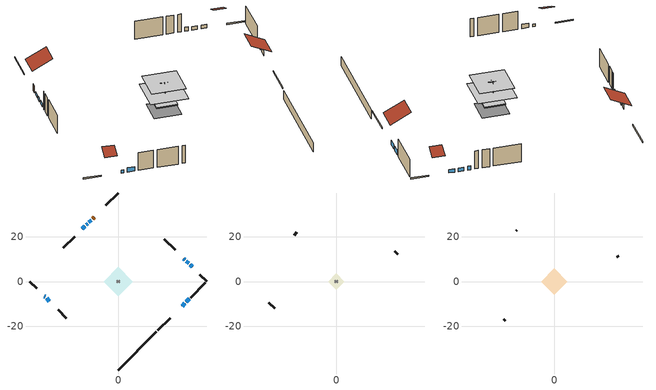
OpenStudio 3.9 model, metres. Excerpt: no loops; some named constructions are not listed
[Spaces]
conditioned space 1
 floor to garage 1 (Floor1 construction): -3.66,0 0,3.66 3.66,0 0,-3.66 z0.3
 floor foundation (Slab2 construction): -4.67,0 0,4.67 4.67,0 0,-4.67 z-2.13
 floor adiabatic (AdiabaticFloorConstruction): -6.61,0 0,6.61 6.61,0 0,-6.61 z2.74
 wall outside (Wall3 construction): 32.48,-7.18 39,-0.66 z0.3:5.18
 wall outside (Wall4 construction): -26.92,-12.74 -23.3,-16.36 z0.3:5.18
 wall outside (Wall7 construction): -19.56,20.1 -24.64,15.02 z0.3:5.18
 wall outside (Wall8 construction): 25.52,14.14 20.72,18.94 z0.3:5.18
 wall outside (RimJoist1 construction): 17.77,-21.89 23.29,-16.37 z0.3:0.61
 wall outside (RimJoist2 construction): -39.66,0 -36.6,-3.06 z0.3:0.61
 wall outside (RimJoist3 construction): 0,39.66 -5.52,34.14 z0.3:0.61
 wall outside (RimJoist4 construction): 39.66,0 36.6,3.06 z0.3:0.61
 wall outside (AdiabaticWallConstruction): 28.59,-11.07 29.88,-9.78 / 30.54,-9.12 31.83,-7.83 z0.3:1.52; -33.13,-6.53 -32.72,-6.94 z0.3:1.07; -32.06,-7.6 -30.82,-8.84 z0.3:1.46; -12.13,27.53 -13.11,26.55 / 31.51,8.15 30.56,9.1 / 33.13,6.54 32.17,7.49 z0.3:1.22; -13.77,25.89 -14.34,25.33 z0.3:1.37; -14.99,24.67 -16.06,23.6 z0.3:1.31; 29.9,9.76 29.35,10.31 z0.3:1.34
 wall outside (AdiabaticWallConstruction 1): -10.82,28.84 -11.47,28.19 z0.3:2.34
 wall to garage 1 (Wall5 construction): 0.65,0.65 -0.65,-0.65 z0.3:5.18
 wall to garage 1 (Wall6 construction): -0.65,0.65 0.65,-0.65 z0.3:5.18
 wall foundation (FoundationWall1 construction): 0,-39.66 17.11,-22.55 z-2.13:0.3
 window (WindowConstruction): 28.59,-11.07 29.88,-9.78 z0.3:1.52
 window (WindowConstruction 1): 30.54,-9.12 31.83,-7.83 z0.3:1.52
 window (WindowConstruction 2): -33.13,-6.54 -32.72,-6.94 z0.3:1.07
 window (WindowConstruction 3): -32.06,-7.6 -30.82,-8.84 z0.3:1.46
 window (WindowConstruction 4): -12.13,27.53 -13.11,26.55 z0.3:1.22
 window (WindowConstruction 5): -13.77,25.89 -14.33,25.33 z0.3:1.37
 window (WindowConstruction 6): -14.99,24.67 -16.06,23.6 z0.3:1.31
 window (WindowConstruction 7): 31.51,8.15 30.56,9.1 z0.3:1.22
 window (WindowConstruction 8): 29.9,9.76 29.36,10.31 z0.3:1.34
 window (WindowConstruction 9): 33.13,6.54 32.17,7.49 z0.3:1.22
 door (Door): -10.82,28.84 -11.47,28.19 z0.3:2.34
 ceiling adiabatic (AdiabaticFloorConstruction): 0,-6.61 6.61,0 0,6.61 -6.61,0 z2.74
garage 1
 floor foundation (Slab1 construction): -3.66,0 0,3.66 3.66,0 0,-3.66 z0
 wall outside (Wall1 construction): -30.16,-9.5 -27.58,-12.08 z0.3:5.18
 wall outside (Wall2 construction): -17.61,22.05 -18.91,20.76 z0.3:5.18
 wall outside (Wall12 construction): 27.47,12.19 26.17,13.49 z0.3:5.18
attic - vented 1
 floor to conditioned space 1 (Floor2 construction Reversed): -5.93,0 0,5.93 5.93,0 0,-5.93 z5.18
 wall outside (Wall9 construction): -22.64,-17.02 -22.07,-17.59 z0.3:5.18
 wall outside (Wall10 construction): 28.7,10.96 28.12,11.54 z0.3:5.18
 wall outside (Wall11 construction): -16.71,22.95 -16.96,22.71 z0.3:5.18
 roof outside (Roof1 construction): 27.94,-11.72,5.18 24.37,-8.15,7.71 20.37,-12.15,7.71 23.94,-15.72,5.18
 roof outside (Roof2 construction): -33.78,-5.88,5.18 -31.85,-3.95,6.55 -34.01,-1.78,6.55 -35.94,-3.72,5.18
 roof outside (Roof3 construction): 33.78,5.88,5.18 31.85,3.95,6.55 34.01,1.78,6.55 35.94,3.72,5.18
 roof outside (Roof4 construction): -10.17,29.49,5.18 -6.6,25.92,7.71 -2.6,29.92,7.71 -6.17,33.49,5.18
[Material] Roughness=Rough
Name | Thickness {m} | Conductivity {W/m-K} | Density {kg/m3} | Specific Heat {J/kg-K} | Thermal Absorptance | Solar Absorptance | Visible Absorptance
gypsum board | 0.0127 | 0.160291 | 801 | 837.4 | 0.9 | 0.6 | 0.6
osb sheathing 0.5 in. 2; osb sheathing 0.5 in. 3 | 0.0127 | 0.115458 | 512.64 | 1214.23
wall stud and cavity 2 | 0.1397 | 0.335416 | 139.0536 | 1170.24 | 0.9 | 0.7 | 0.7
floor stud and cavity | 0.1397 | 0.923637 | 92.3553 | 1139.71 | 0.9 | 0.7 | 0.7
osb sheathing 0.75 in. | 0.01905 | 0.115458 | 512.64 | 1214.23 | 0.9 | 0.7 | 0.7
floor covering | 0.0127 | 0.0433444 | 54.468 | 1339.84 | 0.9 | 0.6 | 0.6
ceiling stud and cavity | 0.1397 | 0.118061 | 65.682 | 1177.47 | 0.9 | 0.7 | 0.7
[Construction]
Wall5 construction Reversed: gypsum board, wall stud and cavity 2, osb sheathing 0.5 in. 2
Wall6 construction Reversed: gypsum board, wall stud and cavity 2, osb sheathing 0.5 in. 3
Floor1 construction Reversed: floor covering, osb sheathing 0.75 in., floor stud and cavity
Floor2 construction: ceiling stud and cavity, gypsum board
[Schedule:Ruleset]
Name | Default Day Schedule
cooling season schedule | cooling season schedule default day
natural vent schedule | natural vent schedule default day
[Schedule:Day]
cooling season schedule default day; cooling season schedule day; cooling season schedule day 2; natural vent schedule default day: 24, 0, 0
cooling season schedule day 1; natural vent schedule day: 24, 0, 1
[Schedule:Rule] Apply Monday=Yes; Apply Wednesday=Yes; Apply Friday=Yes; Date Specification Type=DateRange; Start Day=1
Name | Schedule Ruleset | Rule Order | Day Schedule | Apply Sunday | Apply Tuesday | Apply Thursday | Apply Saturday | Start Month | End Month | End Day
cooling season schedule allday rule | cooling season schedule | 2 | cooling season schedule day | Yes | Yes | Yes | Yes | 1 | 5 | 31
cooling season schedule allday rule 1 | cooling season schedule | 1 | cooling season schedule day 1 | Yes | Yes | Yes | Yes | 6 | 9 | 30
cooling season schedule allday rule 2 | cooling season schedule | 0 | cooling season schedule day 2 | Yes | Yes | Yes | Yes | 10 | 12 | 31
natural vent schedule rule | natural vent schedule | 0 | natural vent schedule day | No | No | No | No | 1 | 12 | 31
